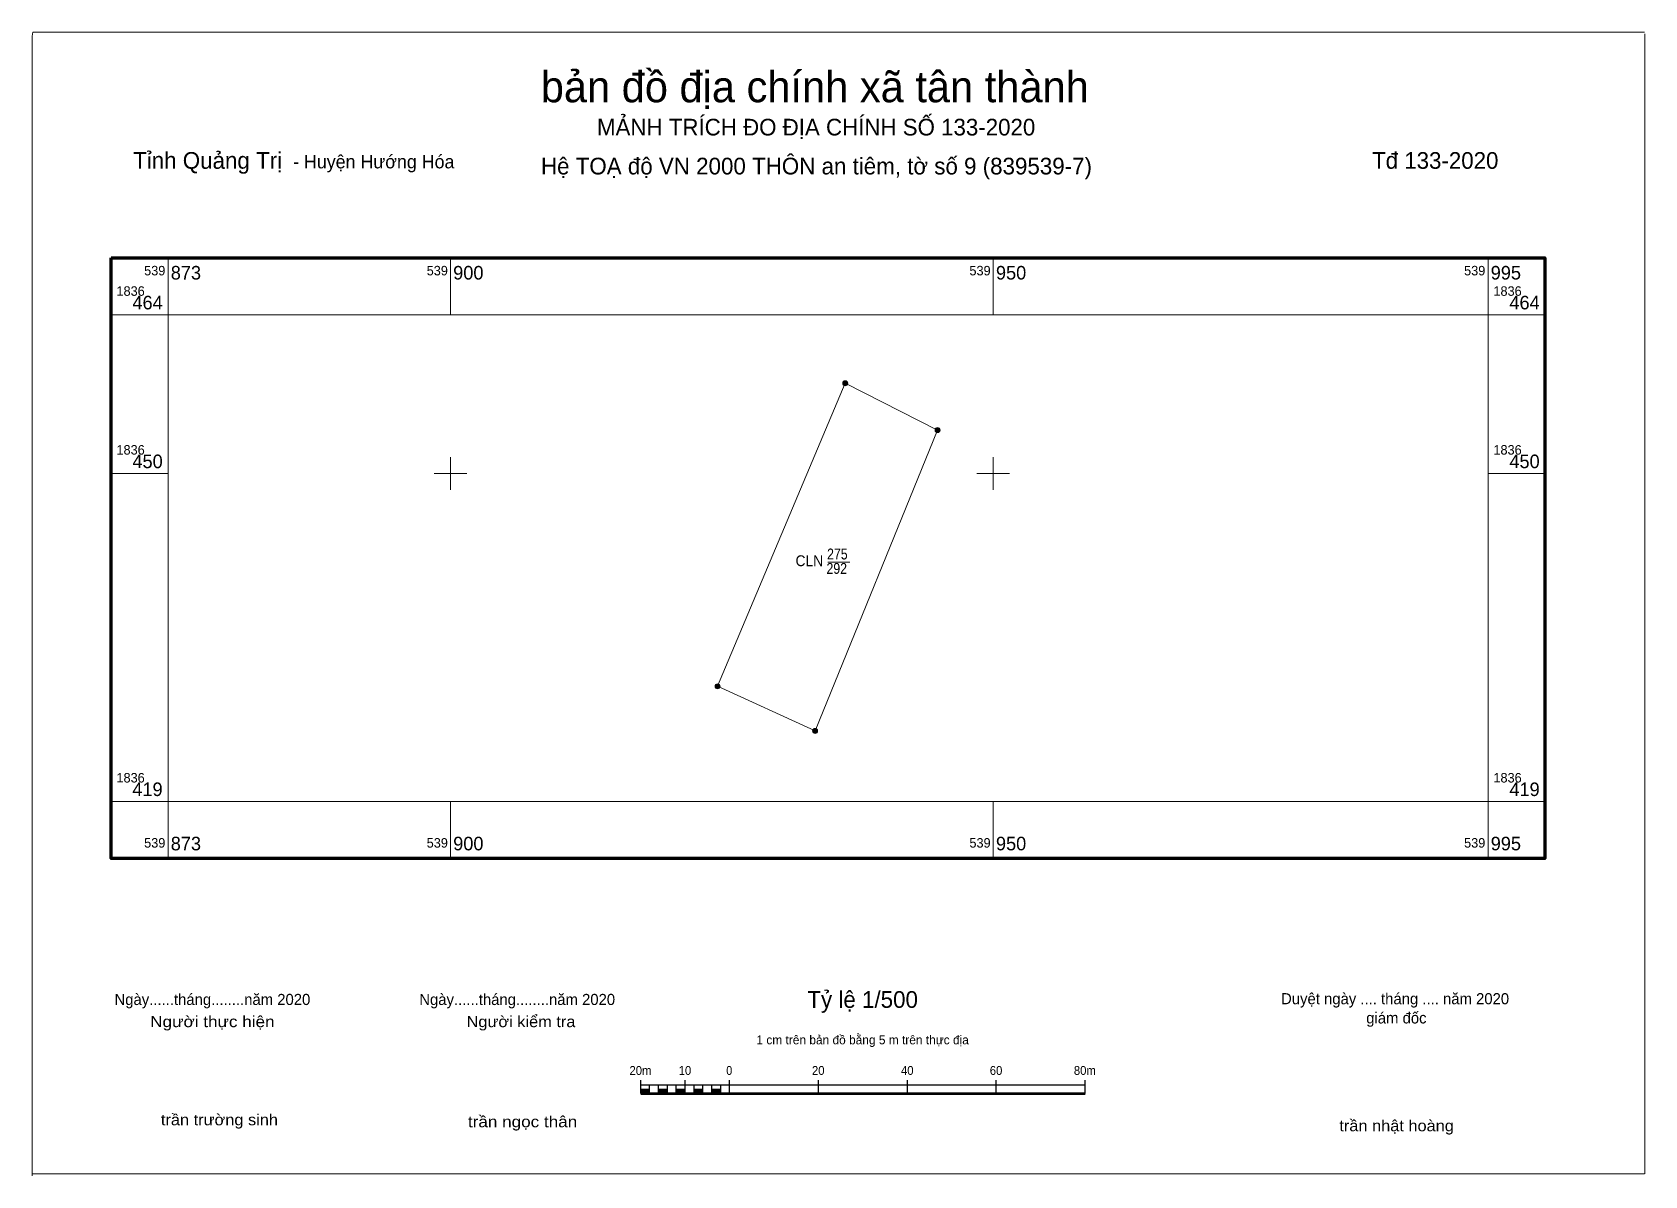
# Model space of a CAD drawing. Header units: metres. Extents: x 539861 to 540010, y 1836385 to 1836491.
import ezdxf
from ezdxf.enums import TextEntityAlignment as Align

# ---------------------------------------------------------------- set-up
doc = ezdxf.new("R2010")
doc.units = ezdxf.units.M
doc.header["$LTSCALE"] = 0.41
doc.layers.add('1', color=7, linetype='Continuous')
for name, color, linetype, lineweight in [('10', 7, 'Continuous', 13), ('2', 7, 'Continuous', 25), ('63', 7, 'Continuous', 13), ('7', 7, 'Continuous', 13)]:
    doc.layers.add(name, color=color, linetype=linetype, lineweight=lineweight)

msp = doc.modelspace()

# ---------------------------------------------------------------- hatches: boundary and pattern name
at = {"layer": '2'}
for points in [[(539917.53, 1836392.88), (539918.34, 1836392.88), (539918.34, 1836393.29), (539917.53, 1836393.29)], [(539919.16, 1836392.88), (539919.98, 1836392.88), (539919.98, 1836393.29), (539919.16, 1836393.29)], [(539920.8, 1836392.88), (539921.62, 1836392.88), (539921.62, 1836393.29), (539920.8, 1836393.29)], [(539922.44, 1836392.88), (539923.26, 1836392.88), (539923.26, 1836393.29), (539922.44, 1836393.29)], [(539924.08, 1836392.88), (539924.9, 1836392.88), (539924.9, 1836393.29), (539924.08, 1836393.29)]]:
    msp.add_hatch(color=256, dxfattribs=at).paths.add_polyline_path(points)
at = {"layer": '7'}
for points in [[(539936.599, 1836458.32, 1), (539936.141, 1836458.32, 1)], [(539945.099, 1836454.01, 1), (539944.641, 1836454.01, 1)], [(539924.829, 1836430.4, 1), (539924.371, 1836430.4, 1)], [(539933.819, 1836426.29, 1), (539933.361, 1836426.29, 1)]]:
    msp.add_hatch(color=256, dxfattribs=at).paths.add_polyline_path(points)

# ---------------------------------------------------------------- linework, layer by layer
at = {"layer": '10'}
for points in [[(539924.6, 1836430.4), (539936.37, 1836458.32), (539944.87, 1836454.01)], [(539924.6, 1836430.4), (539933.59, 1836426.29), (539944.87, 1836454.01)]]:
    msp.add_lwpolyline(points, dxfattribs=at)
at = {"layer": '2', "lineweight": 13}
for p, q in [((539861.51, 1836490.66), (540010.01, 1836490.66)), ((540010.02, 1836490.5), (540010.02, 1836385.5)), ((540010.01, 1836385.5), (539861.51, 1836385.5))]:
    msp.add_line(p, q, dxfattribs=at)
at = {"layer": '2'}
for p, q in [((539917.53, 1836392.88), (539917.53, 1836394.11)), ((539917.53, 1836393.7), (539958.47, 1836393.7)), ((539918.34, 1836392.88), (539918.34, 1836393.7)), ((539919.16, 1836392.88), (539919.16, 1836393.7)), ((539919.98, 1836392.88), (539919.98, 1836393.7)), ((539920.8, 1836392.88), (539920.8, 1836393.7)), ((539921.62, 1836392.88), (539921.62, 1836394.11)), ((539922.44, 1836392.88), (539922.44, 1836393.7)), ((539923.26, 1836392.88), (539923.26, 1836393.7)), ((539924.08, 1836392.88), (539924.08, 1836393.7)), ((539924.9, 1836392.88), (539924.9, 1836393.7)), ((539925.71, 1836392.88), (539925.71, 1836394.11)), ((539933.9, 1836392.88), (539933.9, 1836394.11)), ((539942.09, 1836392.88), (539942.09, 1836394.11)), ((539950.28, 1836392.88), (539950.28, 1836394.11)), ((539958.47, 1836392.88), (539958.47, 1836394.11))]:
    msp.add_line(p, q, dxfattribs=at)
at = {"layer": '2', "lineweight": 53}
msp.add_line((539917.53, 1836392.88), (539958.47, 1836392.88), dxfattribs=at)
at = {"layer": '2', "lineweight": 13}
msp.add_lwpolyline([(539861.47, 1836385.31), (539861.47, 1836490.31), (539861.51, 1836490.66)], dxfattribs=at)
for points in [[(539917.53, 1836392.88), (539918.34, 1836392.88), (539918.34, 1836393.29), (539917.53, 1836393.29)], [(539919.16, 1836392.88), (539919.98, 1836392.88), (539919.98, 1836393.29), (539919.16, 1836393.29)], [(539920.8, 1836392.88), (539921.62, 1836392.88), (539921.62, 1836393.29), (539920.8, 1836393.29)], [(539922.44, 1836392.88), (539923.26, 1836392.88), (539923.26, 1836393.29), (539922.44, 1836393.29)], [(539924.08, 1836392.88), (539924.9, 1836392.88), (539924.9, 1836393.29), (539924.08, 1836393.29)]]:
    msp.add_lwpolyline(points, close=True, dxfattribs=at)
at = {"layer": '63'}
for p, q in [((539873.98, 1836464.63), (539873.98, 1836469.88)), ((539900, 1836464.63), (539900, 1836469.88)), ((539950, 1836464.63), (539950, 1836469.88)), ((539995.58, 1836464.63), (539995.58, 1836469.88)), ((539873.98, 1836464.63), (539868.73, 1836464.63)), ((539995.58, 1836464.63), (540000.83, 1836464.63)), ((539900, 1836448.5), (539900, 1836451.5)), ((539950, 1836448.5), (539950, 1836451.5)), ((539873.98, 1836450), (539868.73, 1836450)), ((539898.5, 1836450), (539901.5, 1836450)), ((539948.5, 1836450), (539951.5, 1836450)), ((539995.58, 1836450), (540000.83, 1836450)), ((539934.77, 1836441.83), (539936.78, 1836441.83)), ((539873.98, 1836419.79), (539868.73, 1836419.79)), ((539873.98, 1836419.79), (539873.98, 1836414.54)), ((539900, 1836419.79), (539900, 1836414.54)), ((539950, 1836419.79), (539950, 1836414.54)), ((539995.58, 1836419.79), (539995.58, 1836414.54)), ((539995.58, 1836419.79), (540000.83, 1836419.79))]:
    msp.add_line(p, q, dxfattribs=at)
at = {"layer": '63', "lineweight": 70}
msp.add_lwpolyline([(539868.73, 1836469.88), (540000.83, 1836469.88), (540000.83, 1836414.54), (539868.73, 1836414.54)], close=True, dxfattribs=at)
at = {"layer": '63'}
msp.add_lwpolyline([(539873.98, 1836464.63), (539995.58, 1836464.63), (539995.58, 1836419.79), (539873.98, 1836419.79)], close=True, dxfattribs=at)
at = {"layer": '7'}
for centre in [(539936.37, 1836458.32), (539944.87, 1836454.01), (539924.6, 1836430.4), (539933.59, 1836426.29)]:
    msp.add_circle(centre, 0.229, dxfattribs=at)

# ---------------------------------------------------------------- texts
at = {"layer": '1'}
for s, width, p in [('CLN', 0.95, (539933.06, 1836441.47)), ('275', 0.85, (539935.64, 1836442.09)), ('292', 0.85, (539935.585, 1836440.76))]:
    msp.add_text(s, height=1, dxfattribs=dict(at, width=width)).set_placement(p, align=Align.CENTER)
at = {"layer": '2'}
for s, height, p in [('bản đồ địa chính xã tân thành', 2.865, (539933.56, 1836484.21)), ('MẢNH TRÍCH ĐO ĐỊA CHÍNH SỐ 133-2020', 1.535, (539933.685, 1836481.15)), ('Hệ TOẠ độ VN 2000 THÔN an tiêm, tờ số 9 (839539-7)', 1.539, (539933.715, 1836477.56)), ('Ngày......tháng........năm 2020', 1.024, (539878.065, 1836401.04)), ('Ngày......tháng........năm 2020', 1.024, (539906.145, 1836401.04)), ('Tỷ lệ 1/500', 1.54, (539937.97, 1836400.78)), ('Duyệt ngày .... tháng .... năm 2020', 1.024, (539987.02, 1836401.11)), ('giám đốc', 1.024, (539987.14, 1836399.34)), ('1 cm trên bản đồ bằng 5 m trên thực địa', 0.82, (539937.97, 1836397.42))]:
    msp.add_text(s, height=height, dxfattribs=at).set_placement(p, align=Align.CENTER)
for s, height, p in [('Tỉnh Quảng Trị ', 1.539, (539870.76, 1836478.08)), ('- Huyện Hướng Hóa', 1.228, (539885.5, 1836478.12))]:
    msp.add_text(s, height=height, dxfattribs=at).set_placement(p)
msp.add_text(' Tđ 133-2020', height=1.535, dxfattribs=at).set_placement((539996.54, 1836478.08), align=Align.RIGHT)
for s, height, width, p in [('Người thực hiện', 1.024, 1.15, (539878.065, 1836399)), ('Người kiểm tra', 1.024, 1.1, (539906.495, 1836399)), ('20m', 0.8188, 0.95, (539917.5, 1836394.6)), ('10', 0.8188, 0.95, (539921.6, 1836394.6)), ('0', 0.819, 0.9, (539925.68, 1836394.6)), ('20', 0.8188, 0.95, (539933.88, 1836394.6)), ('40', 0.8188, 0.95, (539942.08, 1836394.6)), ('60', 0.8188, 0.95, (539950.26, 1836394.6)), ('80m', 0.8188, 0.95, (539958.44, 1836394.6)), ('trần trường sinh', 1.024, 1.1, (539878.715, 1836389.96)), ('trần ngọc thân', 1.024, 1.15, (539906.64, 1836389.78)), ('trần nhật hoàng', 1.024, 1.1, (539987.16, 1836389.41))]:
    msp.add_text(s, height=height, dxfattribs=dict(at, width=width)).set_placement(p, align=Align.CENTER)
at = {"layer": '63'}
for s, height, p in [('539', 0.875, (539873.73, 1836468.26)), ('539', 0.875, (539899.76, 1836468.26)), ('539', 0.875, (539949.76, 1836468.26)), ('539', 0.875, (539995.33, 1836468.26)), ('464', 1.25, (539873.49, 1836465.13)), ('464', 1.25, (540000.34, 1836465.13)), ('450', 1.25, (539873.49, 1836450.5)), ('450', 1.25, (540000.34, 1836450.5)), ('419', 1.25, (539873.48, 1836420.29)), ('419', 1.25, (540000.34, 1836420.29)), ('539', 0.875, (539873.73, 1836415.54)), ('539', 0.875, (539899.76, 1836415.54)), ('539', 0.875, (539949.76, 1836415.54)), ('539', 0.875, (539995.33, 1836415.54))]:
    msp.add_text(s, height=height, dxfattribs=at).set_placement(p, align=Align.RIGHT)
for s, height, p in [('873', 1.25, (539874.23, 1836467.88)), ('900', 1.25, (539900.25, 1836467.88)), ('950', 1.25, (539950.25, 1836467.88)), ('995', 1.25, (539995.83, 1836467.88)), ('1836', 0.875, (539869.23, 1836466.38)), ('1836', 0.875, (539996.08, 1836466.38)), ('1836', 0.875, (539869.23, 1836451.75)), ('1836', 0.875, (539996.08, 1836451.75)), ('1836', 0.875, (539869.23, 1836421.54)), ('1836', 0.875, (539996.08, 1836421.54)), ('873', 1.25, (539874.23, 1836415.29)), ('900', 1.25, (539900.25, 1836415.29)), ('950', 1.25, (539950.25, 1836415.29)), ('995', 1.25, (539995.83, 1836415.29))]:
    msp.add_text(s, height=height, dxfattribs=at).set_placement(p)

doc.saveas('drawing.dxf')
